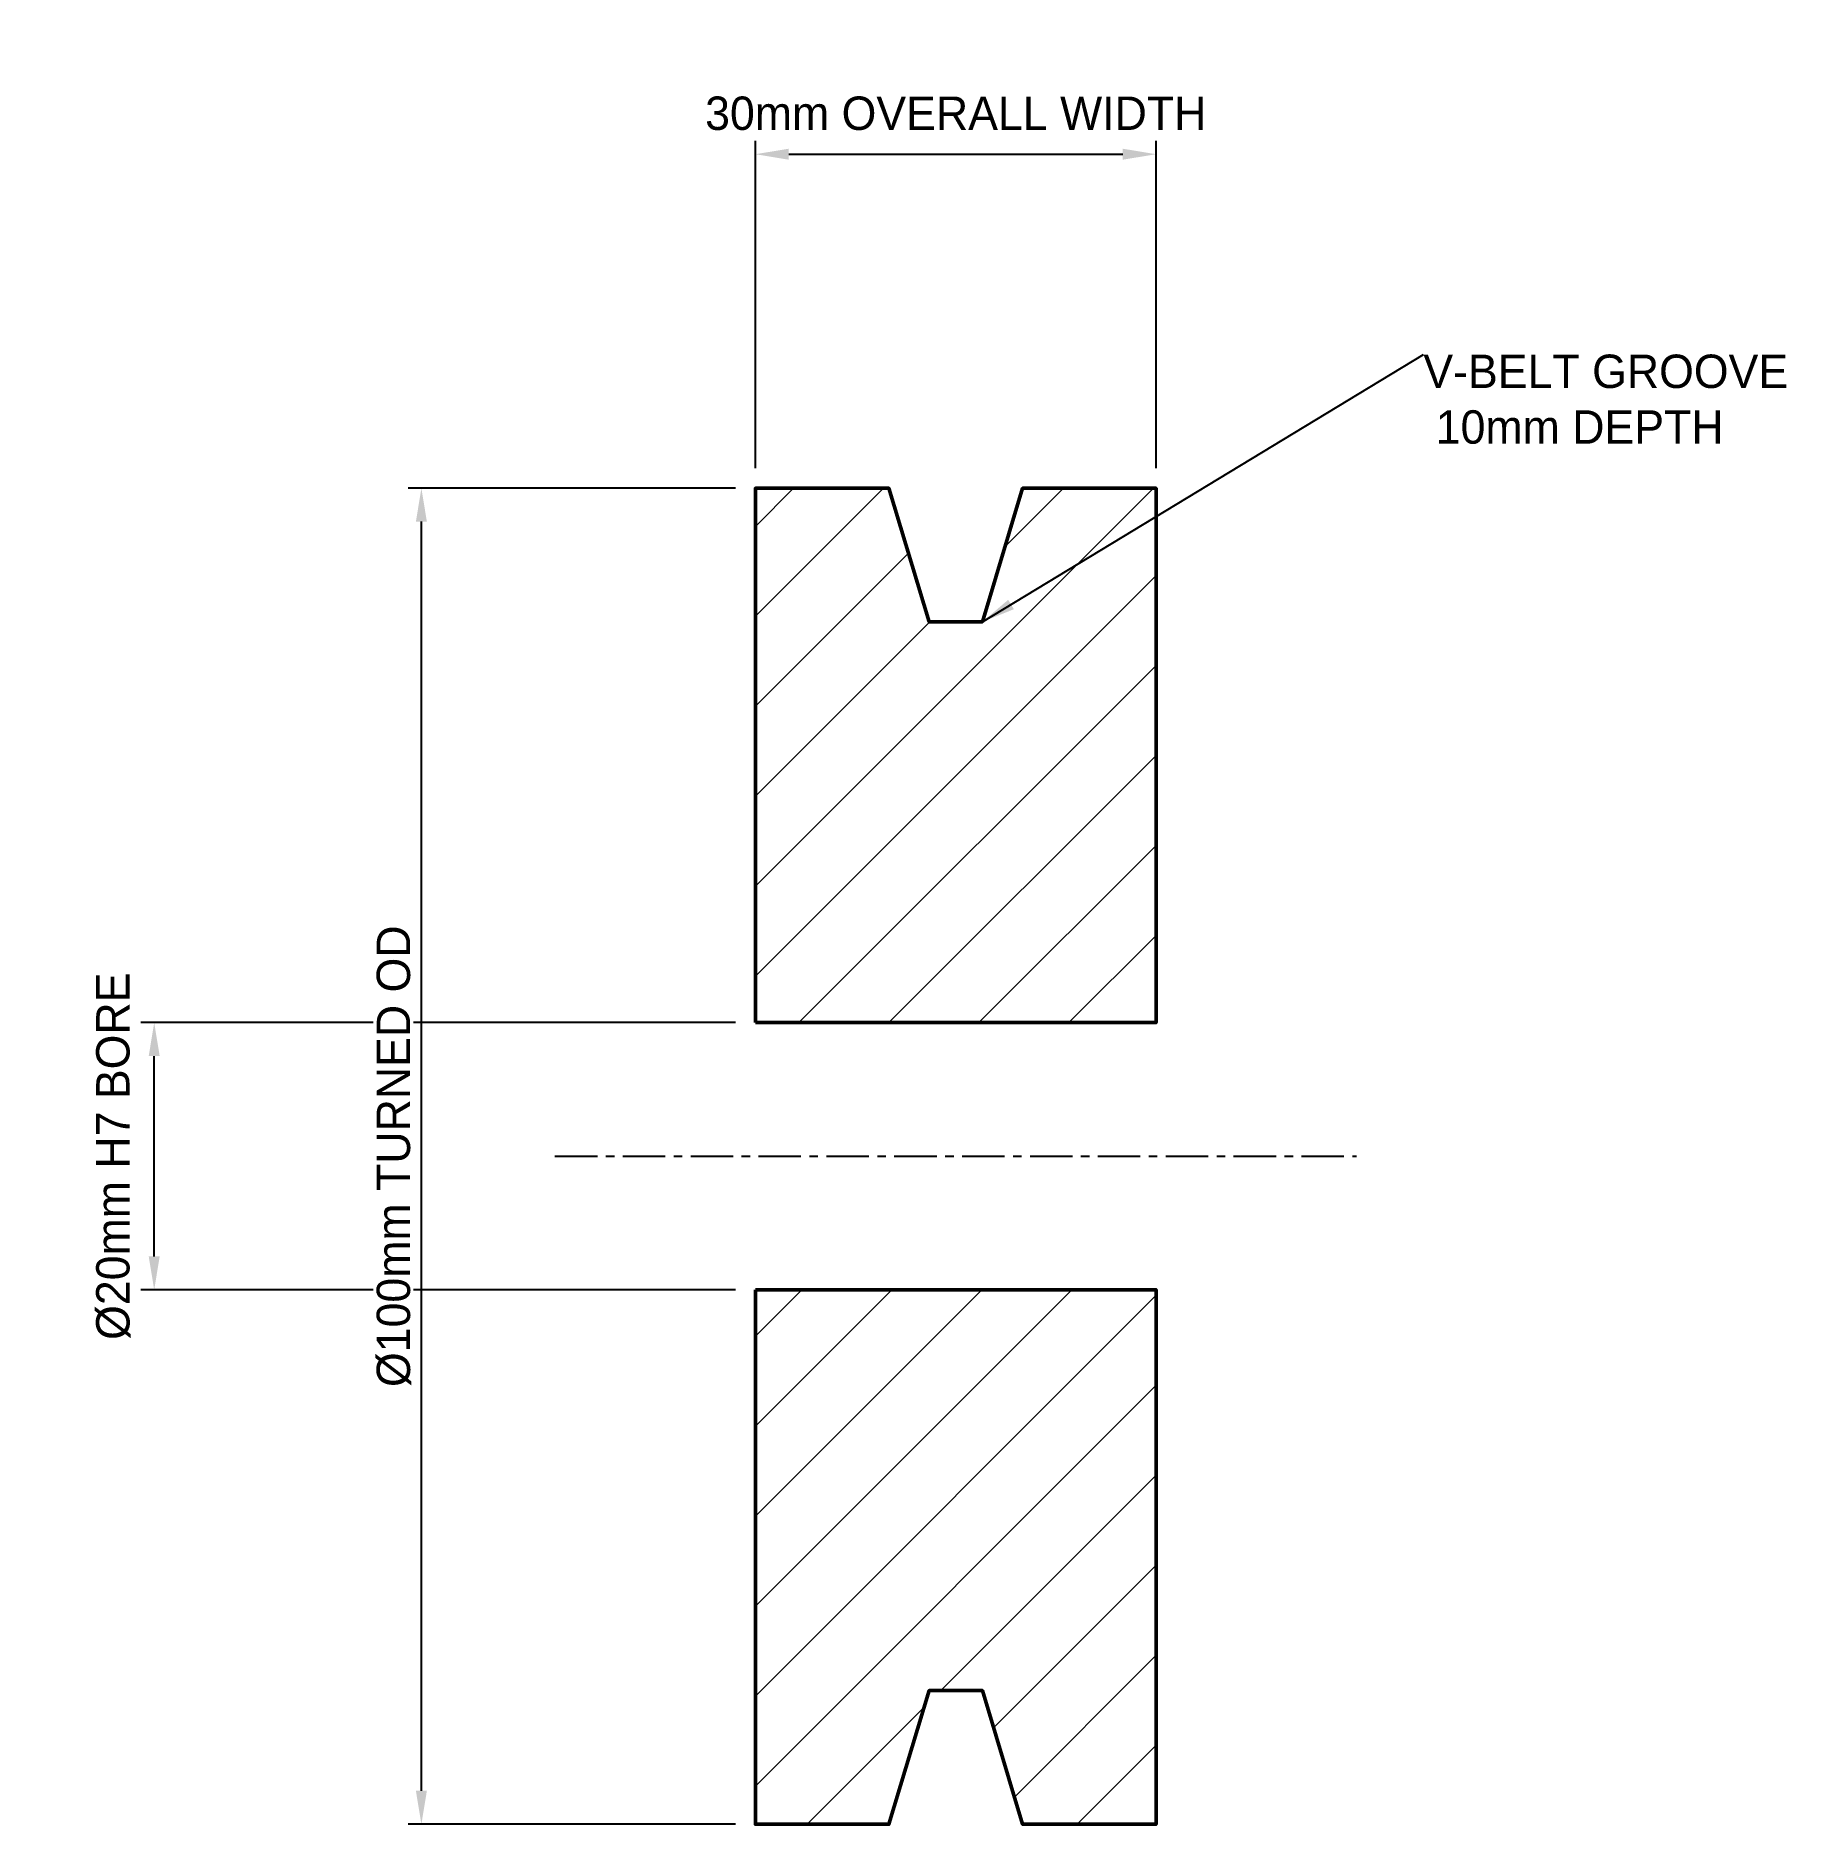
# Model space of a CAD drawing. Header units: metres. Extents: x -54 to 77, y -50 to 84.
import ezdxf

# ---------------------------------------------------------------- set-up
doc = ezdxf.new("R2010")
doc.units = ezdxf.units.M
doc.linetypes.add('CENTER', pattern=[5.08, 3.175, -0.635, 0.635, -0.635])
for name, color, linetype, lineweight in [('CENTERLINES', 7, 'CENTER', 25), ('DIMENSIONS', 7, 'Continuous', 25), ('GEOMETRY', 7, 'Continuous', 50), ('HATCH', 7, 'Continuous', 13)]:
    doc.layers.add(name, color=color, linetype=linetype, lineweight=lineweight)
doc.dimstyles.new('ENGINEERING_STYLE', dxfattribs={"dimtxt": 2.5, "dimasz": 2.5, "dimexe": 1, "dimexo": 1.5, "dimgap": 0.8, "dimtad": 1, "dimcen": 2.5, "dimazin": 3, "dimtfac": 1, "dimtmove": 0, "dimatfit": 3, "dimtfill": 1})

msp = doc.modelspace()

# ---------------------------------------------------------------- hatches: boundary and pattern name
at = {"layer": 'HATCH'}
h = msp.add_hatch(dxfattribs=at)
h.set_pattern_fill('ANSI31', scale=1.5)
h.paths.add_polyline_path([(0, 10), (30, 10), (30, 50), (20, 50), (17, 40), (13, 40), (10, 50), (0, 50)])
h = msp.add_hatch(dxfattribs=at)
h.set_pattern_fill('ANSI31', scale=1.5)
h.paths.add_polyline_path([(0, -10), (0, -50), (10, -50), (13, -40), (17, -40), (20, -50), (30, -50), (30, -10)])

# ---------------------------------------------------------------- linework, layer by layer
at = {"layer": 'CENTERLINES'}
msp.add_line((-15, 0), (45, 0), dxfattribs=at)
at = {"layer": 'GEOMETRY'}
for points in [[(0, 10), (30, 10), (30, 50), (20, 50), (17, 40), (13, 40), (10, 50), (0, 50)], [(0, -10), (0, -50), (10, -50), (13, -40), (17, -40), (20, -50), (30, -50), (30, -10)]]:
    msp.add_lwpolyline(points, close=True, dxfattribs=at)

# ---------------------------------------------------------------- texts
at = {"layer": 'DIMENSIONS', "insert": (50, 60), "char_height": 2.5, "attachment_point": 1}
msp.add_mtext('V-BELT GROOVE\\P 10mm DEPTH', dxfattribs=at)

# ---------------------------------------------------------------- next in the draw order: dimensions: what is measured, and where the dimension line sits
at = {"layer": 'DIMENSIONS'}
msp.add_linear_dim(base=(0, 75), p1=(0, 50), p2=(30, 50), text='30mm OVERALL WIDTH', dimstyle='ENGINEERING_STYLE', dxfattribs=at).render()
msp.add_linear_dim(base=(-45, -10), p1=(0, -10), p2=(0, 10), angle=90, text='%%C20mm H7 BORE', dimstyle='ENGINEERING_STYLE', dxfattribs=at).render()

# ---------------------------------------------------------------- next in the draw order: dimensions: what is measured, and where the dimension line sits
msp.add_linear_dim(base=(-25, -50), p1=(0, -50), p2=(0, 50), angle=90, text='%%C100mm TURNED OD', dimstyle='ENGINEERING_STYLE', dxfattribs=at).render()

# ---------------------------------------------------------------- next in the draw order: leaders
msp.add_leader([(17, 40), (50, 60)], dimstyle='ENGINEERING_STYLE', dxfattribs=at)

doc.saveas('drawing.dxf')
